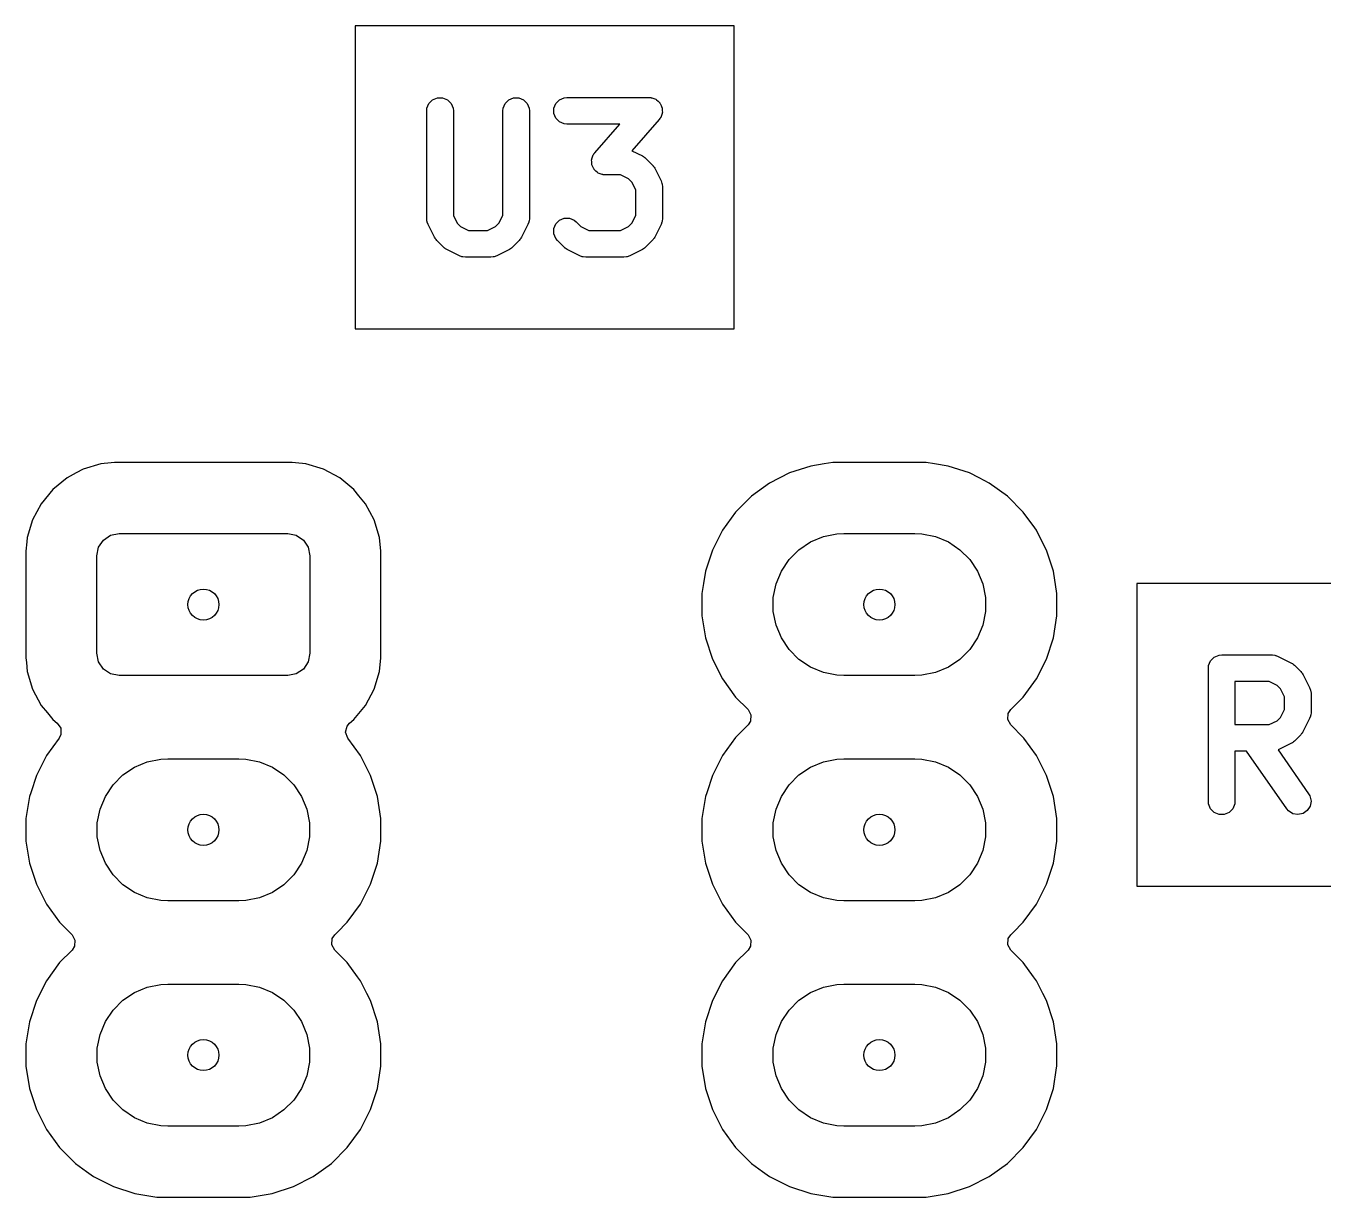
# Model space of a CAD drawing. Extents: x 20 to 124, y -124 to -20.
# Drawn here: x 65.69 to 80.31, y -77.13 to -63.92 of the extents above; entities that cross this region are included whole.
import ezdxf

# ---------------------------------------------------------------- set-up
doc = ezdxf.new("R2010")
doc.units = 0
doc.layers.add('BLACK', color=7, linetype='CONTINUOUS')
doc.layers.add('WHITE', color=7, linetype='CONTINUOUS')

msp = doc.modelspace()

# ---------------------------------------------------------------- linework, layer by layer
at = {"layer": 'BLACK', "linetype": 'CONTINUOUS'}
for p, q in [((73.671511, -63.923687), (69.399917, -63.923687)), ((69.399917, -63.923687), (69.399917, -67.338053)), ((73.671511, -67.338053), (73.671511, -63.923687)), ((70.232422, -64.797492), (70.273806, -64.756108)), ((70.273806, -64.756108), (70.327878, -64.73371)), ((70.327878, -64.73371), (70.386406, -64.73371)), ((70.386406, -64.73371), (70.440478, -64.756108)), ((70.440478, -64.756108), (70.481862, -64.797492)), ((71.089565, -64.797492), (71.130949, -64.756108)), ((71.130949, -64.756108), (71.185021, -64.73371)), ((71.185021, -64.73371), (71.243549, -64.73371)), ((71.243549, -64.73371), (71.297621, -64.756108)), ((71.297621, -64.756108), (71.339005, -64.797492)), ((71.660994, -64.797492), (71.702378, -64.756108)), ((71.702378, -64.756108), (71.75645, -64.73371)), ((71.75645, -64.73371), (71.785714, -64.730828)), ((71.785714, -64.730828), (72.714286, -64.730828)), ((72.714286, -64.730828), (72.729763, -64.732352)), ((72.729763, -64.732352), (72.733698, -64.73209)), ((72.733698, -64.73209), (72.736408, -64.733006)), ((72.736408, -64.733006), (72.74355, -64.73371)), ((72.74355, -64.73371), (72.766064, -64.743036)), ((72.766064, -64.743036), (72.78914, -64.75084)), ((72.78914, -64.75084), (72.792947, -64.754171)), ((72.792947, -64.754171), (72.797622, -64.756108)), ((72.797622, -64.756108), (72.814851, -64.773337)), ((70.207142, -64.880828), (70.210024, -64.851564)), ((70.207142, -66.095114), (70.207142, -64.880828)), ((70.210024, -64.851564), (70.232422, -64.797492)), ((70.481862, -64.797492), (70.50426, -64.851564)), ((70.50426, -64.851564), (70.507142, -64.880828)), ((70.507142, -64.880828), (70.507142, -66.059703)), ((71.064285, -64.880828), (71.067167, -64.851564)), ((71.064285, -66.059704), (71.064285, -64.880828)), ((71.067167, -64.851564), (71.089565, -64.797492)), ((71.339005, -64.797492), (71.361403, -64.851564)), ((71.361403, -64.851564), (71.364285, -64.880828)), ((71.364285, -64.880828), (71.364285, -66.095114)), ((71.638596, -64.851564), (71.660994, -64.797492)), ((71.638596, -64.910092), (71.638596, -64.851564)), ((71.660994, -64.964164), (71.638596, -64.910092)), ((72.814851, -64.773337), (72.833187, -64.789381)), ((72.833187, -64.789381), (72.835429, -64.793915)), ((72.835429, -64.793915), (72.839006, -64.797492)), ((72.839006, -64.797492), (72.848332, -64.820008)), ((72.848332, -64.820008), (72.859131, -64.841844)), ((72.861404, -64.910092), (72.852079, -64.932603)), ((72.859131, -64.841844), (72.859467, -64.846888)), ((72.859467, -64.846888), (72.861404, -64.851564)), ((72.861404, -64.851564), (72.861404, -64.875939)), ((72.861404, -64.875939), (72.863024, -64.90024)), ((72.863024, -64.90024), (72.861404, -64.90503)), ((72.861404, -64.90503), (72.861404, -64.910092)), ((71.702378, -65.005548), (71.660994, -64.964164)), ((71.75645, -65.027946), (71.702378, -65.005548)), ((71.785714, -65.030828), (71.75645, -65.027946)), ((72.383721, -65.030828), (71.785714, -65.030828)), ((72.101399, -65.353481), (72.383721, -65.030828)), ((72.827172, -64.979604), (72.520238, -65.330386)), ((72.836215, -64.966954), (72.827172, -64.979604)), ((72.839006, -64.964164), (72.836215, -64.966954)), ((72.840101, -64.961519), (72.839006, -64.964164)), ((72.844274, -64.955683), (72.840101, -64.961519)), ((72.852079, -64.932603), (72.844274, -64.955683)), ((72.092355, -65.366131), (72.101399, -65.353481)), ((72.520238, -65.330386), (72.638511, -65.389521)), ((72.065547, -65.432845), (72.067168, -65.428052)), ((72.067168, -65.457154), (72.065547, -65.432845)), ((72.067168, -65.422993), (72.076491, -65.400484)), ((72.067168, -65.428052), (72.067168, -65.422993)), ((72.067168, -65.481521), (72.067168, -65.457154)), ((72.069104, -65.486196), (72.067168, -65.481521)), ((72.069441, -65.491241), (72.069104, -65.486196)), ((72.080239, -65.513076), (72.069441, -65.491241)), ((72.076491, -65.400484), (72.084298, -65.377403)), ((72.084298, -65.377403), (72.088469, -65.371566)), ((72.088469, -65.371566), (72.089566, -65.368921)), ((72.089566, -65.368921), (72.092355, -65.366131)), ((72.638511, -65.389521), (72.651105, -65.397449)), ((72.651105, -65.397449), (72.654765, -65.398965)), ((72.654765, -65.398965), (72.658885, -65.402346)), ((72.658885, -65.402346), (72.663396, -65.405186)), ((72.663396, -65.405186), (72.66599, -65.408177)), ((72.66599, -65.408177), (72.677496, -65.41762)), ((72.677496, -65.41762), (72.748924, -65.489049)), ((72.748924, -65.489049), (72.758362, -65.500549)), ((72.758362, -65.500549), (72.761356, -65.503146)), ((72.089566, -65.535593), (72.080239, -65.513076)), ((72.093142, -65.539169), (72.089566, -65.535593)), ((72.095385, -65.543704), (72.093142, -65.539169)), ((72.11372, -65.559747), (72.095385, -65.543704)), ((72.13095, -65.576977), (72.11372, -65.559747)), ((72.135624, -65.578913), (72.13095, -65.576977)), ((72.139432, -65.582245), (72.135624, -65.578913)), ((72.162513, -65.590051), (72.139432, -65.582245)), ((72.185022, -65.599375), (72.162513, -65.590051)), ((72.192159, -65.600077), (72.185022, -65.599375)), ((72.194874, -65.600996), (72.192159, -65.600077)), ((72.198813, -65.600733), (72.194874, -65.600996)), ((72.214286, -65.602257), (72.198813, -65.600733)), ((72.393162, -65.602257), (72.214286, -65.602257)), ((72.482575, -65.646963), (72.393162, -65.602257)), ((72.519578, -65.683967), (72.482575, -65.646963)), ((72.761356, -65.503146), (72.764196, -65.507658)), ((72.764196, -65.507658), (72.767578, -65.511779)), ((72.767578, -65.511779), (72.769093, -65.515438)), ((72.769093, -65.515438), (72.777021, -65.528032)), ((72.777021, -65.528032), (72.84845, -65.670888)), ((72.564286, -65.773381), (72.519578, -65.683967)), ((72.564286, -66.059703), (72.564286, -65.773381)), ((72.84845, -65.670888), (72.858959, -65.698352)), ((72.858959, -65.698352), (72.85934, -65.703726)), ((72.85934, -65.703726), (72.861404, -65.708707)), ((72.861404, -65.708707), (72.864286, -65.737971)), ((72.864286, -65.737971), (72.864286, -66.095114)), ((70.507142, -66.059703), (70.551849, -66.149117)), ((71.019578, -66.149117), (71.064285, -66.059704)), ((72.519578, -66.149117), (72.564286, -66.059703)), ((70.210024, -66.124378), (70.207142, -66.095114)), ((70.212087, -66.129358), (70.210024, -66.124378)), ((70.212469, -66.134733), (70.212087, -66.129358)), ((70.222978, -66.162196), (70.212469, -66.134733)), ((70.294407, -66.305053), (70.222978, -66.162196)), ((70.551849, -66.149117), (70.588853, -66.186121)), ((70.588853, -66.186121), (70.678267, -66.230828)), ((70.678267, -66.230828), (70.893161, -66.230828)), ((70.893161, -66.230828), (70.982573, -66.186122)), ((70.982573, -66.186122), (71.019578, -66.149117)), ((71.348449, -66.162195), (71.277021, -66.305053)), ((71.358959, -66.134732), (71.348449, -66.162195)), ((71.35934, -66.129356), (71.358959, -66.134732)), ((71.361403, -66.124378), (71.35934, -66.129356)), ((71.364285, -66.095114), (71.361403, -66.124378)), ((71.638596, -66.208708), (71.660993, -66.154636)), ((71.638596, -66.267234), (71.638596, -66.208708)), ((71.660993, -66.154636), (71.702379, -66.11325)), ((71.702379, -66.11325), (71.756451, -66.090853)), ((71.756451, -66.090853), (71.814977, -66.090853)), ((71.814977, -66.090853), (71.869049, -66.11325)), ((71.869049, -66.11325), (71.89178, -66.131905)), ((71.89178, -66.131905), (71.945996, -66.186121)), ((71.945996, -66.186121), (72.03541, -66.230828)), ((72.03541, -66.230828), (72.393162, -66.230828)), ((72.393162, -66.230828), (72.482575, -66.186121)), ((72.482575, -66.186121), (72.519578, -66.149117)), ((72.84845, -66.162197), (72.777021, -66.305053)), ((72.858959, -66.134733), (72.84845, -66.162197)), ((72.85934, -66.129358), (72.858959, -66.134733)), ((72.861404, -66.124378), (72.85934, -66.129358)), ((72.864286, -66.095114), (72.861404, -66.124378)), ((70.302334, -66.317646), (70.294407, -66.305053)), ((70.30385, -66.321306), (70.302334, -66.317646)), ((70.307231, -66.325425), (70.30385, -66.321306)), ((70.310072, -66.329939), (70.307231, -66.325425)), ((70.313065, -66.332535), (70.310072, -66.329939)), ((70.322505, -66.344037), (70.313065, -66.332535)), ((70.393934, -66.415466), (70.322505, -66.344037)), ((71.248923, -66.344037), (71.177494, -66.415466)), ((71.258364, -66.332532), (71.248923, -66.344037)), ((71.261356, -66.329938), (71.258364, -66.332532)), ((71.264194, -66.325428), (71.261356, -66.329938)), ((71.267578, -66.321306), (71.264194, -66.325428)), ((71.269094, -66.317644), (71.267578, -66.321306)), ((71.277021, -66.305053), (71.269094, -66.317644)), ((71.660993, -66.321306), (71.638596, -66.267234)), ((71.679648, -66.344037), (71.660993, -66.321306)), ((71.751077, -66.415466), (71.679648, -66.344037)), ((72.748924, -66.344036), (72.677496, -66.415465)), ((72.758362, -66.332535), (72.748924, -66.344036)), ((72.761356, -66.329939), (72.758362, -66.332535)), ((72.764196, -66.325426), (72.761356, -66.329939)), ((72.767578, -66.321306), (72.764196, -66.325426)), ((72.769093, -66.317646), (72.767578, -66.321306)), ((72.777021, -66.305053), (72.769093, -66.317646)), ((70.405438, -66.424907), (70.393934, -66.415466)), ((70.408033, -66.427899), (70.405438, -66.424907)), ((70.412542, -66.430737), (70.408033, -66.427899)), ((70.416665, -66.434121), (70.412542, -66.430737)), ((70.420326, -66.435637), (70.416665, -66.434121)), ((70.432918, -66.443564), (70.420326, -66.435637)), ((70.575776, -66.514992), (70.432918, -66.443564)), ((70.603239, -66.525502), (70.575776, -66.514992)), ((70.608614, -66.525883), (70.603239, -66.525502)), ((70.613593, -66.527946), (70.608614, -66.525883)), ((70.962813, -66.525883), (70.957835, -66.527946)), ((70.968189, -66.525502), (70.962813, -66.525883)), ((70.995653, -66.514992), (70.968189, -66.525502)), ((71.13851, -66.443564), (70.995653, -66.514992)), ((71.151103, -66.435636), (71.13851, -66.443564)), ((71.154763, -66.434121), (71.151103, -66.435636)), ((71.158882, -66.430739), (71.154763, -66.434121)), ((71.163396, -66.427899), (71.158882, -66.430739)), ((71.165992, -66.424905), (71.163396, -66.427899)), ((71.177494, -66.415466), (71.165992, -66.424905)), ((71.762581, -66.424907), (71.751077, -66.415466)), ((71.765176, -66.427899), (71.762581, -66.424907)), ((71.769685, -66.430737), (71.765176, -66.427899)), ((71.773808, -66.434121), (71.769685, -66.430737)), ((71.777469, -66.435637), (71.773808, -66.434121)), ((71.790061, -66.443564), (71.777469, -66.435637)), ((71.932919, -66.514992), (71.790061, -66.443564)), ((71.960382, -66.525502), (71.932919, -66.514992)), ((71.965757, -66.525883), (71.960382, -66.525502)), ((71.970736, -66.527946), (71.965757, -66.525883)), ((72.462813, -66.525883), (72.457835, -66.527946)), ((72.468189, -66.525502), (72.462813, -66.525883)), ((72.495652, -66.514992), (72.468189, -66.525502)), ((72.638511, -66.443564), (72.495652, -66.514992)), ((72.651105, -66.435635), (72.638511, -66.443564)), ((72.654765, -66.43412), (72.651105, -66.435635)), ((72.658885, -66.430738), (72.654765, -66.43412)), ((72.663396, -66.427899), (72.658885, -66.430738)), ((72.66599, -66.424907), (72.663396, -66.427899)), ((72.677496, -66.415465), (72.66599, -66.424907)), ((70.642857, -66.530828), (70.613593, -66.527946)), ((70.928571, -66.530828), (70.642857, -66.530828)), ((70.957835, -66.527946), (70.928571, -66.530828)), ((72, -66.530828), (71.970736, -66.527946)), ((72.428571, -66.530828), (72, -66.530828)), ((72.457835, -66.527946), (72.428571, -66.530828)), ((69.399917, -67.338053), (73.671511, -67.338053)), ((66.534067, -68.862199), (66.336043, -68.922269)), ((66.650298, -68.850751), (66.534067, -68.862199)), ((66.688392, -68.847), (66.650298, -68.850751)), ((68.691608, -68.847), (66.688392, -68.847)), ((68.726805, -68.850466), (68.691608, -68.847)), ((68.845934, -68.862199), (68.726805, -68.850466)), ((68.845934, -68.8622), (68.845932, -68.862199)), ((68.845932, -68.862199), (68.845934, -68.862199)), ((69.043954, -68.922268), (68.845934, -68.8622)), ((74.688076, -68.862199), (74.535214, -68.88641)), ((74.784038, -68.847), (74.688076, -68.862199)), ((75.835962, -68.847), (74.784038, -68.847)), ((75.93193, -68.8622), (75.835962, -68.847)), ((76.084785, -68.88641), (75.93193, -68.8622)), ((66.257487, -68.964259), (66.15355, -69.019815)), ((66.336043, -68.922269), (66.257487, -68.964259)), ((69.22645, -69.019815), (69.043954, -68.922268)), ((74.295616, -68.96426), (74.071151, -69.078632)), ((74.535214, -68.88641), (74.295616, -68.96426)), ((76.324383, -68.96426), (76.084785, -68.88641)), ((76.433418, -69.019817), (76.324383, -68.96426)), ((65.993589, -69.151089), (65.862317, -69.311047)), ((66.153547, -69.019817), (65.993589, -69.151089)), ((66.153548, -69.019816), (66.153547, -69.019817)), ((66.15355, -69.019815), (66.153548, -69.019816)), ((69.226453, -69.019817), (69.22645, -69.019815)), ((69.38641, -69.151089), (69.226452, -69.019817)), ((69.226452, -69.019817), (69.226453, -69.019817)), ((69.443085, -69.220149), (69.38641, -69.151089)), ((74.071151, -69.078632), (73.86735, -69.226701)), ((76.548845, -69.07863), (76.433418, -69.019817)), ((76.548847, -69.078631), (76.548845, -69.07863)), ((76.548848, -69.078632), (76.548847, -69.078631)), ((76.752649, -69.226701), (76.548848, -69.078632)), ((69.517685, -69.31105), (69.443085, -69.220149)), ((73.867345, -69.226705), (73.689205, -69.404845)), ((73.86735, -69.226701), (73.867345, -69.226705)), ((76.752654, -69.226705), (76.752649, -69.226701)), ((76.930794, -69.404845), (76.752654, -69.226705)), ((65.862317, -69.311047), (65.764769, -69.493543)), ((69.615232, -69.493546), (69.517685, -69.31105)), ((73.689201, -69.40485), (73.541132, -69.608651)), ((73.689205, -69.404845), (73.689201, -69.40485)), ((76.930798, -69.40485), (76.930794, -69.404845)), ((77.059952, -69.582617), (76.930798, -69.40485)), ((65.764769, -69.493543), (65.704699, -69.691567)), ((69.6753, -69.691566), (69.615232, -69.493546)), ((77.07887, -69.608655), (77.059952, -69.582617)), ((65.700068, -69.73859), (65.6895, -69.845892)), ((65.704699, -69.691567), (65.700068, -69.73859)), ((66.50903, -69.801829), (66.563223, -69.720723)), ((66.563223, -69.720723), (66.644329, -69.66653)), ((66.644329, -69.66653), (66.74, -69.6475)), ((66.74, -69.6475), (68.64, -69.6475)), ((68.64, -69.6475), (68.735671, -69.66653)), ((68.735671, -69.66653), (68.816777, -69.720723)), ((68.816777, -69.720723), (68.87097, -69.801829)), ((69.6905, -69.845892), (69.6753, -69.691566)), ((73.541132, -69.608651), (73.42676, -69.833116)), ((74.402485, -69.829092), (74.532883, -69.741963)), ((74.532883, -69.741963), (74.677772, -69.681948)), ((74.677772, -69.681948), (74.831586, -69.651352)), ((74.831586, -69.651352), (74.91, -69.6475)), ((74.91, -69.6475), (75.71, -69.6475)), ((75.71, -69.6475), (75.788414, -69.651352)), ((75.788414, -69.651352), (75.942228, -69.681948)), ((75.942228, -69.681948), (76.087117, -69.741963)), ((76.087117, -69.741963), (76.217515, -69.829092)), ((77.138108, -69.724917), (77.07887, -69.608655)), ((77.193239, -69.833116), (77.138108, -69.724917)), ((65.6895, -69.845892), (65.6895, -71.049108)), ((66.49, -69.8975), (66.50903, -69.801829)), ((68.87097, -69.801829), (68.89, -69.8975)), ((69.6905, -70.321538), (69.6905, -69.845892)), ((73.42676, -69.833116), (73.34891, -70.072714)), ((74.291592, -69.939985), (74.402485, -69.829092)), ((76.217515, -69.829092), (76.328408, -69.939985)), ((77.193239, -69.833118), (77.193239, -69.833116)), ((77.193241, -69.833121), (77.193239, -69.833118)), ((77.27109, -70.072715), (77.193241, -69.833121)), ((66.49, -70.9975), (66.49, -69.8975)), ((68.89, -69.8975), (68.89, -70.9975)), ((74.204463, -70.070383), (74.291592, -69.939985)), ((76.328408, -69.939985), (76.415537, -70.070383)), ((73.34891, -70.072714), (73.327387, -70.208603)), ((74.144448, -70.215272), (74.204463, -70.070383)), ((76.415537, -70.070383), (76.475552, -70.215272)), ((77.3105, -70.321538), (77.27109, -70.072715)), ((69.6905, -71.049108), (69.6905, -70.321538)), ((73.327387, -70.208603), (73.3095, -70.321538)), ((73.3095, -70.321538), (73.3095, -70.573462)), ((74.113852, -70.369086), (74.144448, -70.215272)), ((76.475552, -70.215272), (76.506148, -70.369086)), ((77.3105, -70.573462), (77.3105, -70.321538)), ((82.410797, -70.208603), (78.212357, -70.208603)), ((78.212357, -70.208603), (78.212357, -73.624155)), ((74.113852, -70.525914), (74.113852, -70.369086)), ((76.506148, -70.369086), (76.506148, -70.525914)), ((73.3095, -70.573462), (73.327538, -70.68735)), ((74.144448, -70.679728), (74.113852, -70.525914)), ((76.506148, -70.525914), (76.475552, -70.679728)), ((77.27109, -70.822285), (77.3105, -70.573462)), ((73.327538, -70.68735), (73.34891, -70.822285)), ((74.204463, -70.824617), (74.144448, -70.679728)), ((76.475552, -70.679728), (76.415537, -70.824617)), ((73.34891, -70.822285), (73.42676, -71.061883)), ((74.291592, -70.955015), (74.204463, -70.824617)), ((76.415537, -70.824617), (76.328408, -70.955015)), ((77.193241, -71.061879), (77.27109, -70.822285)), ((65.6895, -71.049108), (65.694502, -71.099898)), ((66.50903, -71.093171), (66.49, -70.9975)), ((68.89, -70.9975), (68.87097, -71.093171)), ((69.6753, -71.203434), (69.6905, -71.049108)), ((74.402485, -71.065908), (74.291592, -70.955015)), ((76.328408, -70.955015), (76.217515, -71.065908)), ((79.043137, -71.082492), (79.084521, -71.041108)), ((79.084521, -71.041108), (79.138593, -71.01871)), ((79.138593, -71.01871), (79.167857, -71.015828)), ((79.167857, -71.015828), (79.739286, -71.015828)), ((79.739286, -71.015828), (79.76855, -71.01871)), ((79.76855, -71.01871), (79.77353, -71.020773)), ((79.77353, -71.020773), (79.778905, -71.021155)), ((79.778905, -71.021155), (79.806368, -71.031664)), ((79.806368, -71.031664), (79.949225, -71.103093)), ((65.694502, -71.099898), (65.704699, -71.203432)), ((65.704699, -71.203432), (65.7047, -71.203434)), ((65.7047, -71.203434), (65.764768, -71.401454)), ((66.563223, -71.174277), (66.50903, -71.093171)), ((66.644329, -71.22847), (66.563223, -71.174277)), ((68.816777, -71.174277), (68.735671, -71.22847)), ((68.87097, -71.093171), (68.816777, -71.174277)), ((69.615232, -71.401454), (69.6753, -71.203434)), ((73.42676, -71.061883), (73.541132, -71.286348)), ((74.532883, -71.153037), (74.402485, -71.065908)), ((74.677772, -71.213052), (74.532883, -71.153037)), ((76.087117, -71.153037), (75.942228, -71.213052)), ((76.217515, -71.065908), (76.087117, -71.153037)), ((77.07887, -71.286345), (77.193241, -71.061879)), ((79.017857, -71.165828), (79.020739, -71.136564)), ((79.017857, -72.665828), (79.017857, -71.165828)), ((79.020739, -71.136564), (79.043137, -71.082492)), ((79.949225, -71.103093), (79.96182, -71.111021)), ((79.96182, -71.111021), (79.965477, -71.112536)), ((79.965477, -71.112536), (79.969594, -71.115915)), ((79.969594, -71.115915), (79.974111, -71.118758)), ((79.974111, -71.118758), (79.976708, -71.121752)), ((79.976708, -71.121752), (79.988208, -71.13119)), ((79.988208, -71.13119), (80.059637, -71.202618)), ((80.059637, -71.202618), (80.069079, -71.214123)), ((66.74, -71.2475), (66.644329, -71.22847)), ((68.64, -71.2475), (66.74, -71.2475)), ((68.735671, -71.22847), (68.64, -71.2475)), ((73.541132, -71.286348), (73.689201, -71.490149)), ((74.831586, -71.243648), (74.677772, -71.213052)), ((74.91, -71.2475), (74.831586, -71.243648)), ((75.71, -71.2475), (74.91, -71.2475)), ((75.788414, -71.243648), (75.71, -71.2475)), ((75.942228, -71.213052), (75.788414, -71.243648)), ((76.930793, -71.490156), (77.07887, -71.286345)), ((79.703876, -71.315828), (79.317857, -71.315828)), ((79.317857, -71.315828), (79.317857, -71.801542)), ((79.79329, -71.360535), (79.703876, -71.315828)), ((80.069079, -71.214123), (80.072071, -71.216718)), ((80.072071, -71.216718), (80.07491, -71.221228)), ((80.07491, -71.221228), (80.078292, -71.225349)), ((80.078292, -71.225349), (80.079807, -71.229008)), ((80.079807, -71.229008), (80.087736, -71.241603)), ((80.087736, -71.241603), (80.159164, -71.384461)), ((65.764768, -71.401454), (65.862315, -71.58395)), ((69.517685, -71.58395), (69.615232, -71.401454)), ((73.689201, -71.490149), (73.689205, -71.490154)), ((73.689205, -71.490154), (73.82887, -71.629819)), ((76.836999, -71.58395), (76.930793, -71.490156)), ((79.830294, -71.397539), (79.79329, -71.360535)), ((79.875, -71.486951), (79.830294, -71.397539)), ((79.875, -71.630418), (79.875, -71.486951)), ((80.159164, -71.384461), (80.169674, -71.411924)), ((80.169674, -71.411924), (80.170055, -71.417299)), ((80.170055, -71.417299), (80.172118, -71.422278)), ((80.172118, -71.422278), (80.175, -71.451542)), ((80.175, -71.451542), (80.175, -71.665828)), ((65.862315, -71.58395), (65.931533, -71.668293)), ((69.38641, -71.74391), (69.517685, -71.58395)), ((73.82887, -71.629819), (73.862355, -71.691142)), ((76.762629, -71.674166), (76.79113, -71.629819)), ((76.79113, -71.629819), (76.836999, -71.58395)), ((79.830293, -71.719831), (79.875, -71.630418)), ((65.931533, -71.668293), (65.99359, -71.74391)), ((65.99359, -71.74391), (66.042049, -71.78368)), ((66.042049, -71.78368), (66.081383, -71.841426)), ((69.308641, -71.818558), (69.337948, -71.783681)), ((69.337948, -71.783681), (69.38641, -71.74391)), ((73.857371, -71.760834), (73.82887, -71.805181)), ((73.862355, -71.691142), (73.857371, -71.760834)), ((76.757645, -71.743858), (76.762629, -71.674166)), ((76.79113, -71.805181), (76.757645, -71.743858)), ((79.703876, -71.801542), (79.793288, -71.756836)), ((79.793288, -71.756836), (79.830293, -71.719831)), ((80.159164, -71.732909), (80.087736, -71.875767)), ((80.169674, -71.705446), (80.159164, -71.732909)), ((80.170055, -71.70007), (80.169674, -71.705446)), ((80.172118, -71.695092), (80.170055, -71.70007)), ((80.175, -71.665828), (80.172118, -71.695092)), ((66.083254, -71.91127), (66.063703, -71.952418)), ((66.081383, -71.841426), (66.083254, -71.91127)), ((69.292816, -71.886612), (69.308641, -71.818558)), ((69.316296, -71.952418), (69.292816, -71.886612)), ((73.82887, -71.805181), (73.689205, -71.944845)), ((76.930794, -71.944845), (76.79113, -71.805181)), ((79.317857, -71.801542), (79.703876, -71.801542)), ((80.059638, -71.914751), (79.988209, -71.98618)), ((80.069079, -71.903246), (80.059638, -71.914751)), ((80.072071, -71.900652), (80.069079, -71.903246)), ((80.074909, -71.896142), (80.072071, -71.900652)), ((80.078293, -71.89202), (80.074909, -71.896142)), ((80.079809, -71.888358), (80.078293, -71.89202)), ((80.087736, -71.875767), (80.079809, -71.888358)), ((66.063703, -71.952418), (65.921129, -72.148655)), ((69.45887, -72.148655), (69.316296, -71.952418)), ((73.689201, -71.94485), (73.541132, -72.148651)), ((73.689205, -71.944845), (73.689201, -71.94485)), ((76.930798, -71.94485), (76.930794, -71.944845)), ((76.936296, -71.952418), (76.930798, -71.94485)), ((77.07887, -72.148655), (76.936296, -71.952418)), ((79.949225, -72.014278), (79.806368, -72.085706)), ((79.961818, -72.00635), (79.949225, -72.014278)), ((79.965478, -72.004835), (79.961818, -72.00635)), ((79.969597, -72.001453), (79.965478, -72.004835)), ((79.974111, -71.998613), (79.969597, -72.001453)), ((79.976707, -71.995619), (79.974111, -71.998613)), ((79.988209, -71.98618), (79.976707, -71.995619)), ((65.921129, -72.148655), (65.80676, -72.373116)), ((66.912883, -72.281963), (67.057772, -72.221948)), ((67.057772, -72.221948), (67.211586, -72.191352)), ((67.211586, -72.191352), (67.29, -72.1875)), ((67.29, -72.1875), (68.09, -72.1875)), ((68.09, -72.1875), (68.168414, -72.191352)), ((68.168414, -72.191352), (68.322228, -72.221948)), ((68.322228, -72.221948), (68.467117, -72.281963)), ((69.531747, -72.291684), (69.45887, -72.148655)), ((73.541132, -72.148651), (73.42676, -72.373116)), ((74.532883, -72.281963), (74.677772, -72.221948)), ((74.677772, -72.221948), (74.831586, -72.191352)), ((74.831586, -72.191352), (74.91, -72.1875)), ((74.91, -72.1875), (75.71, -72.1875)), ((75.71, -72.1875), (75.788414, -72.191352)), ((75.788414, -72.191352), (75.942228, -72.221948)), ((75.942228, -72.221948), (76.087117, -72.281963)), ((77.151747, -72.291684), (77.07887, -72.148655)), ((79.446902, -72.101542), (79.317857, -72.101542)), ((79.317857, -72.101542), (79.317857, -72.665828)), ((79.902115, -72.751847), (79.446902, -72.101542)), ((79.806368, -72.085706), (79.802933, -72.08702)), ((79.802933, -72.08702), (80.147885, -72.579809)), ((65.80676, -72.373116), (65.743164, -72.568845)), ((66.671592, -72.479985), (66.782485, -72.369092)), ((66.782485, -72.369092), (66.912883, -72.281963)), ((68.467117, -72.281963), (68.597515, -72.369092)), ((68.597515, -72.369092), (68.708408, -72.479985)), ((69.573239, -72.373116), (69.531747, -72.291684)), ((69.573239, -72.373118), (69.573239, -72.373116)), ((69.573241, -72.373121), (69.573239, -72.373118)), ((69.65109, -72.612715), (69.573241, -72.373121)), ((73.42676, -72.373116), (73.363164, -72.568845)), ((74.291592, -72.479985), (74.402485, -72.369092)), ((74.402485, -72.369092), (74.532883, -72.281963)), ((76.087117, -72.281963), (76.217515, -72.369092)), ((76.217515, -72.369092), (76.328408, -72.479985)), ((77.193239, -72.373116), (77.151747, -72.291684)), ((77.193239, -72.373118), (77.193239, -72.373116)), ((77.193241, -72.373121), (77.193239, -72.373118)), ((77.27109, -72.612715), (77.193241, -72.373121)), ((66.584463, -72.610383), (66.671592, -72.479985)), ((68.708408, -72.479985), (68.795537, -72.610383)), ((74.204463, -72.610383), (74.291592, -72.479985)), ((76.328408, -72.479985), (76.415537, -72.610383)), ((65.72891, -72.612715), (65.6895, -72.861538)), ((65.743164, -72.568845), (65.72891, -72.612715)), ((66.524448, -72.755272), (66.584463, -72.610383)), ((68.795537, -72.610383), (68.855552, -72.755272)), ((69.6905, -72.861538), (69.65109, -72.612715)), ((73.34891, -72.612715), (73.3095, -72.861538)), ((73.363164, -72.568845), (73.34891, -72.612715)), ((74.144448, -72.755272), (74.204463, -72.610383)), ((76.415537, -72.610383), (76.475552, -72.755272)), ((77.3105, -72.861538), (77.27109, -72.612715)), ((79.020739, -72.695092), (79.017857, -72.665828)), ((79.317857, -72.665828), (79.314975, -72.695092)), ((80.147885, -72.579809), (80.162306, -72.605435)), ((80.162306, -72.605435), (80.174965, -72.662577)), ((80.174965, -72.662577), (80.164794, -72.720213)), ((66.493852, -72.909086), (66.524448, -72.755272)), ((68.855552, -72.755272), (68.886148, -72.909086)), ((74.113852, -72.909086), (74.144448, -72.755272)), ((76.475552, -72.755272), (76.506148, -72.909086)), ((79.043137, -72.749164), (79.020739, -72.695092)), ((79.084521, -72.790548), (79.043137, -72.749164)), ((79.138593, -72.812946), (79.084521, -72.790548)), ((79.197121, -72.812946), (79.138593, -72.812946)), ((79.251193, -72.790548), (79.197121, -72.812946)), ((79.292577, -72.749164), (79.251193, -72.790548)), ((79.314975, -72.695092), (79.292577, -72.749164)), ((79.921258, -72.774169), (79.902115, -72.751847)), ((79.970615, -72.805622), (79.921258, -72.774169)), ((80.028251, -72.815793), (79.970615, -72.805622)), ((80.085393, -72.803134), (80.028251, -72.815793)), ((80.133341, -72.76957), (80.085393, -72.803134)), ((80.164794, -72.720213), (80.133341, -72.76957)), ((65.6895, -72.861538), (65.6895, -73.113462)), ((66.493852, -73.065914), (66.493852, -72.909086)), ((68.886148, -72.909086), (68.886148, -73.065914)), ((69.6905, -73.113462), (69.6905, -72.861538)), ((73.3095, -72.861538), (73.3095, -73.113462)), ((74.113852, -73.065914), (74.113852, -72.909086)), ((76.506148, -72.909086), (76.506148, -73.065914)), ((77.3105, -73.113462), (77.3105, -72.861538)), ((66.524448, -73.219728), (66.493852, -73.065914)), ((68.886148, -73.065914), (68.855552, -73.219728)), ((74.144448, -73.219728), (74.113852, -73.065914)), ((76.506148, -73.065914), (76.475552, -73.219728)), ((65.6895, -73.113462), (65.707538, -73.22735)), ((65.707538, -73.22735), (65.72891, -73.362285)), ((66.584463, -73.364617), (66.524448, -73.219728)), ((68.855552, -73.219728), (68.795537, -73.364617)), ((69.65109, -73.362285), (69.6905, -73.113462)), ((73.3095, -73.113462), (73.327538, -73.22735)), ((73.327538, -73.22735), (73.34891, -73.362285)), ((74.204463, -73.364617), (74.144448, -73.219728)), ((76.475552, -73.219728), (76.415537, -73.364617)), ((77.27109, -73.362285), (77.3105, -73.113462)), ((65.72891, -73.362285), (65.80676, -73.601883)), ((66.671592, -73.495015), (66.584463, -73.364617)), ((68.795537, -73.364617), (68.708408, -73.495015)), ((69.573241, -73.601879), (69.65109, -73.362285)), ((73.34891, -73.362285), (73.42676, -73.601883)), ((74.291592, -73.495015), (74.204463, -73.364617)), ((76.415537, -73.364617), (76.328408, -73.495015)), ((77.193241, -73.601879), (77.27109, -73.362285)), ((66.782485, -73.605908), (66.671592, -73.495015)), ((68.708408, -73.495015), (68.597515, -73.605908)), ((74.402485, -73.605908), (74.291592, -73.495015)), ((76.328408, -73.495015), (76.217515, -73.605908)), ((65.80676, -73.601883), (65.921132, -73.826348)), ((66.912883, -73.693037), (66.782485, -73.605908)), ((68.597515, -73.605908), (68.467117, -73.693037)), ((69.45887, -73.826345), (69.573241, -73.601879)), ((73.42676, -73.601883), (73.541132, -73.826348)), ((74.532883, -73.693037), (74.402485, -73.605908)), ((76.217515, -73.605908), (76.087117, -73.693037)), ((77.07887, -73.826345), (77.181891, -73.624155)), ((77.181891, -73.624155), (77.193241, -73.601879)), ((78.212357, -73.624155), (82.410797, -73.624155)), ((65.921132, -73.826348), (66.069201, -74.030149)), ((67.057772, -73.753052), (66.912883, -73.693037)), ((67.211586, -73.783648), (67.057772, -73.753052)), ((67.29, -73.7875), (67.211586, -73.783648)), ((68.09, -73.7875), (67.29, -73.7875)), ((68.168414, -73.783648), (68.09, -73.7875)), ((68.322228, -73.753052), (68.168414, -73.783648)), ((68.467117, -73.693037), (68.322228, -73.753052)), ((69.310793, -74.030156), (69.45887, -73.826345)), ((73.541132, -73.826348), (73.689201, -74.030149)), ((74.677772, -73.753052), (74.532883, -73.693037)), ((74.831586, -73.783648), (74.677772, -73.753052)), ((74.91, -73.7875), (74.831586, -73.783648)), ((75.71, -73.7875), (74.91, -73.7875)), ((75.788414, -73.783648), (75.71, -73.7875)), ((75.942228, -73.753052), (75.788414, -73.783648)), ((76.087117, -73.693037), (75.942228, -73.753052)), ((76.930793, -74.030156), (77.07887, -73.826345)), ((66.069201, -74.030149), (66.069205, -74.030154)), ((66.069205, -74.030154), (66.20887, -74.169819)), ((69.196911, -74.144038), (69.310793, -74.030156)), ((73.689201, -74.030149), (73.689205, -74.030154)), ((73.689205, -74.030154), (73.82887, -74.169819)), ((76.816911, -74.144038), (76.930793, -74.030156)), ((66.20887, -74.169819), (66.242355, -74.231142)), ((66.242355, -74.231142), (66.237371, -74.300834)), ((69.137645, -74.283858), (69.142629, -74.214166)), ((69.142629, -74.214166), (69.17113, -74.169819)), ((69.17113, -74.169819), (69.196911, -74.144038)), ((73.82887, -74.169819), (73.862355, -74.231142)), ((73.862355, -74.231142), (73.857371, -74.300834)), ((76.757645, -74.283858), (76.762629, -74.214166)), ((76.762629, -74.214166), (76.79113, -74.169819)), ((76.79113, -74.169819), (76.816911, -74.144038)), ((66.20887, -74.345181), (66.069205, -74.484845)), ((66.237371, -74.300834), (66.20887, -74.345181)), ((69.17113, -74.345181), (69.137645, -74.283858)), ((69.310794, -74.484845), (69.17113, -74.345181)), ((73.82887, -74.345181), (73.689205, -74.484845)), ((73.857371, -74.300834), (73.82887, -74.345181)), ((76.79113, -74.345181), (76.757645, -74.283858)), ((76.930794, -74.484845), (76.79113, -74.345181)), ((66.069201, -74.48485), (65.921132, -74.688651)), ((66.069205, -74.484845), (66.069201, -74.48485)), ((69.310798, -74.48485), (69.310794, -74.484845)), ((69.426997, -74.644785), (69.310798, -74.48485)), ((73.689201, -74.48485), (73.541132, -74.688651)), ((73.689205, -74.484845), (73.689201, -74.48485)), ((76.930798, -74.48485), (76.930794, -74.484845)), ((77.046997, -74.644785), (76.930798, -74.48485)), ((65.921132, -74.688651), (65.80676, -74.913116)), ((69.45887, -74.688655), (69.426997, -74.644785)), ((69.531747, -74.831684), (69.45887, -74.688655)), ((73.541132, -74.688651), (73.42676, -74.913116)), ((77.07887, -74.688655), (77.046997, -74.644785)), ((77.151747, -74.831684), (77.07887, -74.688655)), ((66.782485, -74.909092), (66.912883, -74.821963)), ((66.912883, -74.821963), (67.057772, -74.761948)), ((67.057772, -74.761948), (67.211586, -74.731352)), ((67.211586, -74.731352), (67.29, -74.7275)), ((67.29, -74.7275), (68.09, -74.7275)), ((68.09, -74.7275), (68.168414, -74.731352)), ((68.168414, -74.731352), (68.322228, -74.761948)), ((68.322228, -74.761948), (68.467117, -74.821963)), ((68.467117, -74.821963), (68.597515, -74.909092)), ((69.573239, -74.913116), (69.531747, -74.831684)), ((74.402485, -74.909092), (74.532883, -74.821963)), ((74.532883, -74.821963), (74.677772, -74.761948)), ((74.677772, -74.761948), (74.831586, -74.731352)), ((74.831586, -74.731352), (74.91, -74.7275)), ((74.91, -74.7275), (75.71, -74.7275)), ((75.71, -74.7275), (75.788414, -74.731352)), ((75.788414, -74.731352), (75.942228, -74.761948)), ((75.942228, -74.761948), (76.087117, -74.821963)), ((76.087117, -74.821963), (76.217515, -74.909092)), ((77.193239, -74.913116), (77.151747, -74.831684)), ((65.80676, -74.913116), (65.72891, -75.152714)), ((66.671592, -75.019985), (66.782485, -74.909092)), ((68.597515, -74.909092), (68.708408, -75.019985)), ((69.573239, -74.913118), (69.573239, -74.913116)), ((69.573241, -74.913121), (69.573239, -74.913118)), ((69.65109, -75.152715), (69.573241, -74.913121)), ((73.42676, -74.913116), (73.34891, -75.152714)), ((74.291592, -75.019985), (74.402485, -74.909092)), ((76.217515, -74.909092), (76.328408, -75.019985)), ((77.193239, -74.913118), (77.193239, -74.913116)), ((77.193241, -74.913121), (77.193239, -74.913118)), ((77.27109, -75.152715), (77.193241, -74.913121)), ((65.72891, -75.152714), (65.6895, -75.401538)), ((66.524448, -75.295272), (66.584463, -75.150383)), ((66.584463, -75.150383), (66.671592, -75.019985)), ((68.708408, -75.019985), (68.795537, -75.150383)), ((68.795537, -75.150383), (68.855552, -75.295272)), ((69.6905, -75.401538), (69.65109, -75.152715)), ((73.34891, -75.152714), (73.3095, -75.401538)), ((74.144448, -75.295272), (74.204463, -75.150383)), ((74.204463, -75.150383), (74.291592, -75.019985)), ((76.328408, -75.019985), (76.415537, -75.150383)), ((76.415537, -75.150383), (76.475552, -75.295272)), ((77.3105, -75.401538), (77.27109, -75.152715)), ((66.493852, -75.449086), (66.524448, -75.295272)), ((68.855552, -75.295272), (68.886148, -75.449086)), ((74.113852, -75.449086), (74.144448, -75.295272)), ((76.475552, -75.295272), (76.506148, -75.449086)), ((65.6895, -75.401538), (65.6895, -75.653461)), ((69.6905, -75.653462), (69.6905, -75.401538)), ((73.3095, -75.401538), (73.3095, -75.653461)), ((77.3105, -75.653462), (77.3105, -75.401538)), ((66.493852, -75.605914), (66.493852, -75.449086)), ((68.886148, -75.449086), (68.886148, -75.605914)), ((74.113852, -75.605914), (74.113852, -75.449086)), ((76.506148, -75.449086), (76.506148, -75.605914)), ((65.6895, -75.653461), (65.72891, -75.902285)), ((66.524448, -75.759728), (66.493852, -75.605914)), ((68.886148, -75.605914), (68.855552, -75.759728)), ((69.65109, -75.902285), (69.6905, -75.653462)), ((73.3095, -75.653461), (73.34891, -75.902285)), ((74.144448, -75.759728), (74.113852, -75.605914)), ((76.506148, -75.605914), (76.475552, -75.759728)), ((77.27109, -75.902285), (77.307637, -75.671538)), ((77.307637, -75.671538), (77.3105, -75.653462)), ((66.584463, -75.904617), (66.524448, -75.759728)), ((68.855552, -75.759728), (68.795537, -75.904617)), ((74.204463, -75.904617), (74.144448, -75.759728)), ((76.475552, -75.759728), (76.415537, -75.904617)), ((65.72891, -75.902285), (65.80676, -76.141883)), ((66.671592, -76.035015), (66.584463, -75.904617)), ((68.795537, -75.904617), (68.708408, -76.035015)), ((69.573241, -76.141879), (69.65109, -75.902285)), ((73.34891, -75.902285), (73.42676, -76.141883)), ((74.291592, -76.035015), (74.204463, -75.904617)), ((76.415537, -75.904617), (76.328408, -76.035015)), ((77.193241, -76.141879), (77.27109, -75.902285)), ((65.80676, -76.141883), (65.921132, -76.366348)), ((66.782485, -76.145908), (66.671592, -76.035015)), ((66.912883, -76.233037), (66.782485, -76.145908)), ((68.597515, -76.145908), (68.467117, -76.233037)), ((68.708408, -76.035015), (68.597515, -76.145908)), ((69.45887, -76.366345), (69.573241, -76.141879)), ((73.42676, -76.141883), (73.541132, -76.366348)), ((74.402485, -76.145908), (74.291592, -76.035015)), ((74.532883, -76.233037), (74.402485, -76.145908)), ((76.217515, -76.145908), (76.087117, -76.233037)), ((76.328408, -76.035015), (76.217515, -76.145908)), ((77.07887, -76.366345), (77.193241, -76.141879)), ((67.057772, -76.293052), (66.912883, -76.233037)), ((67.211586, -76.323648), (67.057772, -76.293052)), ((68.322228, -76.293052), (68.168414, -76.323648)), ((68.467117, -76.233037), (68.322228, -76.293052)), ((74.677772, -76.293052), (74.532883, -76.233037)), ((74.831586, -76.323648), (74.677772, -76.293052)), ((75.942228, -76.293052), (75.788414, -76.323648)), ((76.087117, -76.233037), (75.942228, -76.293052)), ((65.921132, -76.366348), (66.069201, -76.570149)), ((67.29, -76.3275), (67.211586, -76.323648)), ((68.09, -76.3275), (67.29, -76.3275)), ((68.168414, -76.323648), (68.09, -76.3275)), ((69.310793, -76.570156), (69.45887, -76.366345)), ((73.541132, -76.366348), (73.689201, -76.570149)), ((74.91, -76.3275), (74.831586, -76.323648)), ((75.71, -76.3275), (74.91, -76.3275)), ((75.788414, -76.323648), (75.71, -76.3275)), ((76.930793, -76.570156), (77.07887, -76.366345)), ((66.069201, -76.570149), (66.069205, -76.570154)), ((66.069205, -76.570154), (66.247345, -76.748294)), ((69.132656, -76.748293), (69.310793, -76.570156)), ((73.689201, -76.570149), (73.689205, -76.570154)), ((73.689205, -76.570154), (73.867345, -76.748294)), ((76.752656, -76.748293), (76.930793, -76.570156)), ((66.247345, -76.748294), (66.24735, -76.748298)), ((66.24735, -76.748298), (66.373773, -76.840149)), ((68.928845, -76.89637), (69.132656, -76.748293)), ((73.867345, -76.748294), (73.86735, -76.748298)), ((73.86735, -76.748298), (73.993773, -76.840149)), ((76.548845, -76.89637), (76.752656, -76.748293)), ((66.373773, -76.840149), (66.451155, -76.89637)), ((66.451155, -76.89637), (66.594184, -76.969247)), ((68.704379, -77.010741), (68.928845, -76.89637)), ((73.993773, -76.840149), (74.071155, -76.89637)), ((74.071155, -76.89637), (74.214184, -76.969247)), ((76.324379, -77.010741), (76.548845, -76.89637)), ((66.594184, -76.969247), (66.675616, -77.010739)), ((66.675616, -77.010739), (66.675618, -77.010739)), ((66.675618, -77.010739), (66.675621, -77.010741)), ((66.675621, -77.010741), (66.915215, -77.08859)), ((68.464785, -77.08859), (68.704379, -77.010741)), ((74.214184, -76.969247), (74.295616, -77.010739)), ((74.295616, -77.010739), (74.295618, -77.010739)), ((74.295618, -77.010739), (74.295621, -77.010741)), ((74.295621, -77.010741), (74.535215, -77.08859)), ((76.084785, -77.08859), (76.324379, -77.010741)), ((66.915215, -77.08859), (67.164038, -77.128)), ((67.164038, -77.128), (67.164039, -77.128)), ((67.164039, -77.128), (68.215961, -77.128)), ((68.215961, -77.128), (68.215962, -77.128)), ((68.215962, -77.128), (68.464785, -77.08859)), ((74.535215, -77.08859), (74.784038, -77.128)), ((74.784038, -77.128), (74.784039, -77.128)), ((74.784039, -77.128), (75.835961, -77.128)), ((75.835961, -77.128), (75.835962, -77.128)), ((75.835962, -77.128), (76.084785, -77.08859))]:
    msp.add_line(p, q, dxfattribs=at)
at = {"layer": 'BLACK'}
for centre in [(67.69, -70.4475), (75.31, -70.4475), (67.69, -72.9875), (75.31, -72.9875), (67.69, -75.5275), (75.31, -75.5275)]:
    msp.add_circle(centre, 0.175, dxfattribs=at)
at = {"layer": 'WHITE'}
for centre in [(67.69, -70.4475), (75.31, -70.4475), (67.69, -72.9875), (75.31, -72.9875), (67.69, -75.5275), (75.31, -75.5275)]:
    msp.add_circle(centre, 0.175, dxfattribs=at)

doc.saveas('drawing.dxf')
